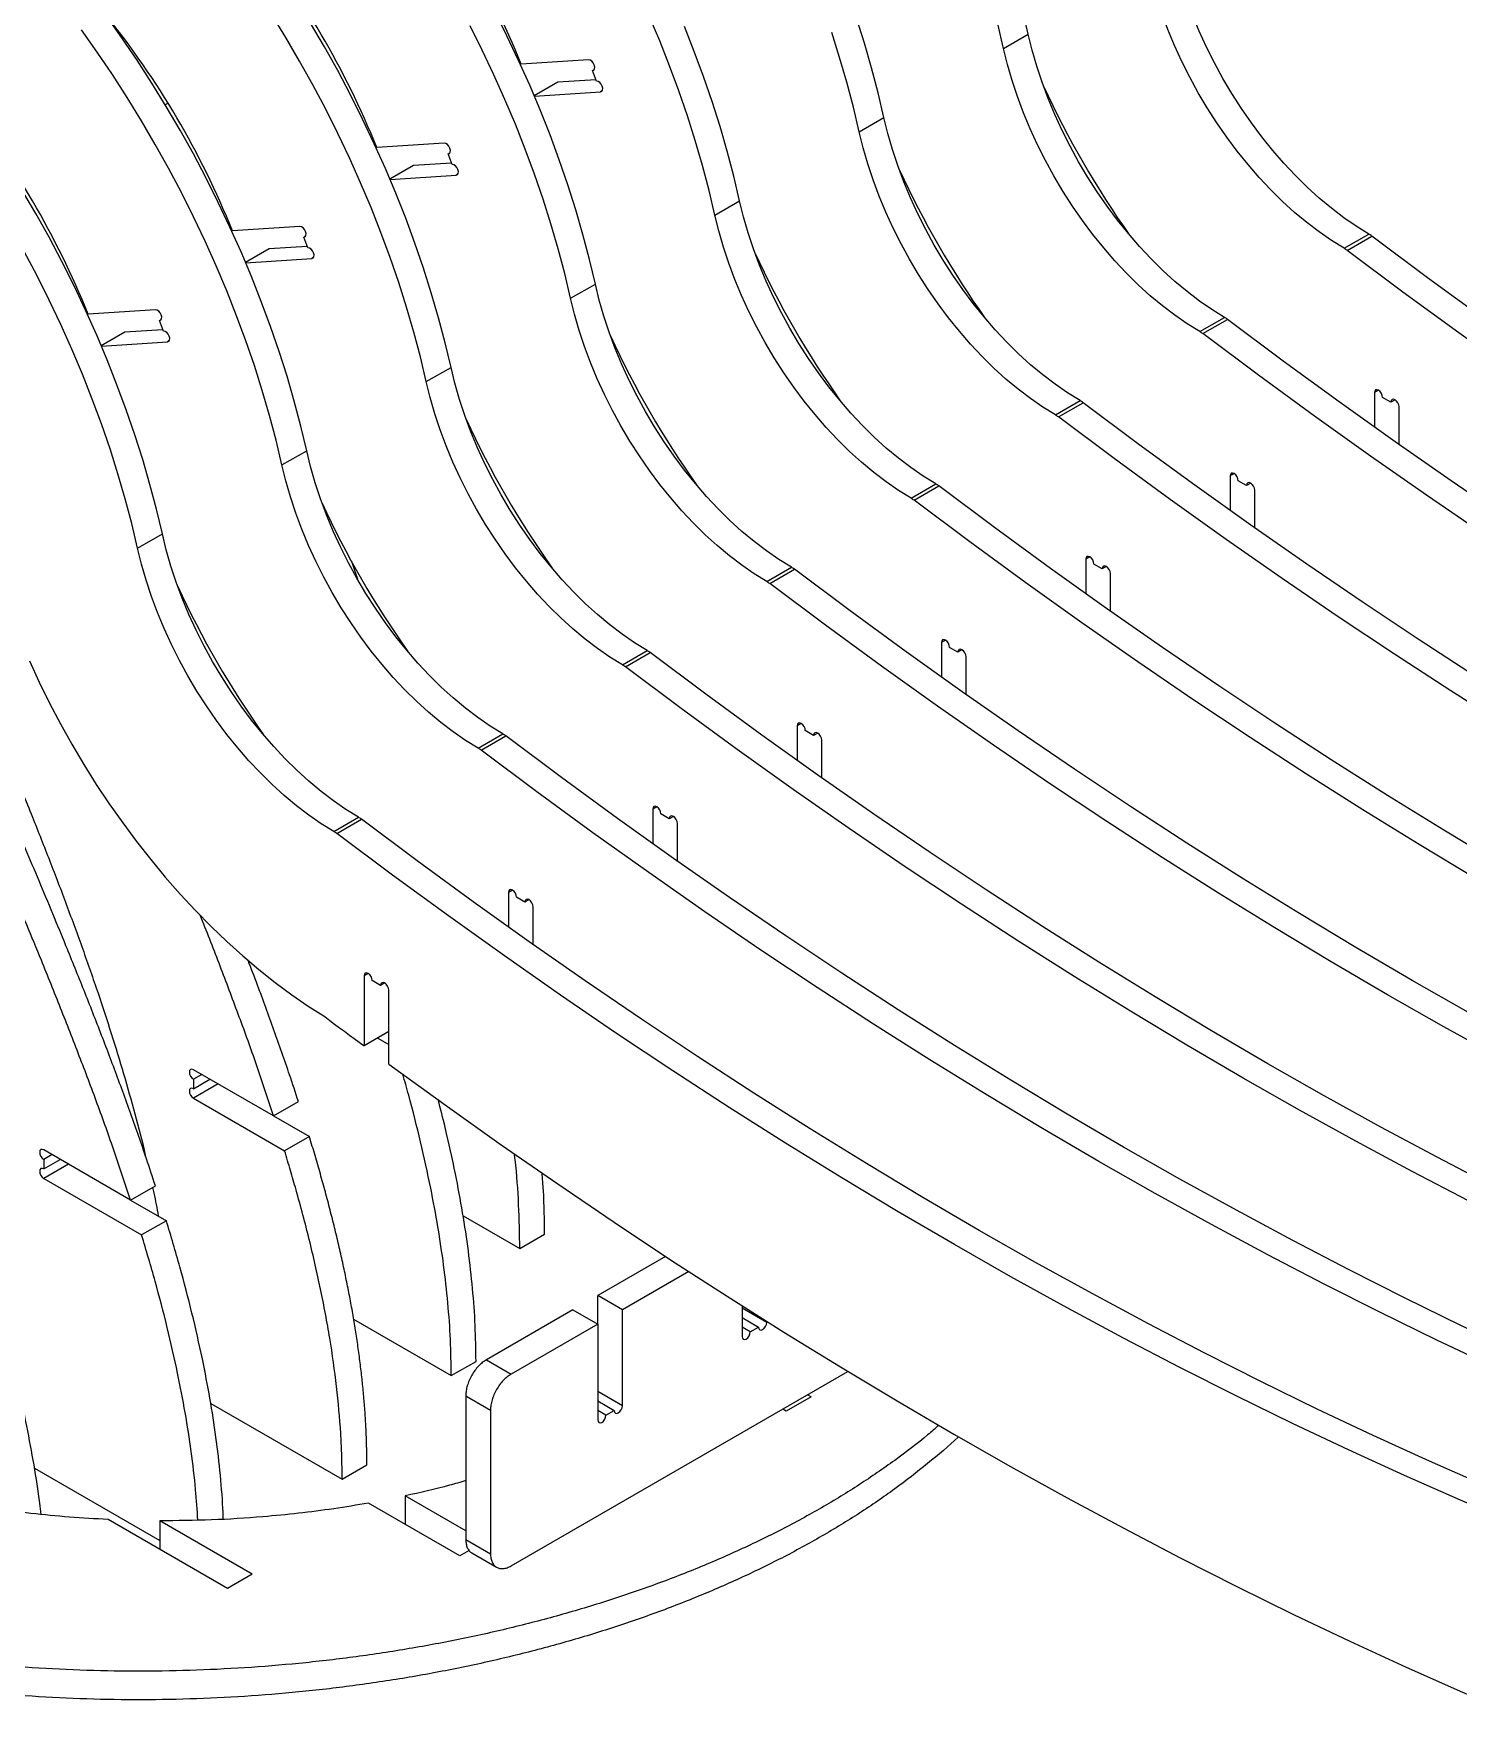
# Model space of a CAD drawing. Header units: millimetres. Extents: x -1732 to 6309, y -3588 to 3891.
# Drawn here: x 5001 to 5489, y -192 to 385 of the extents above; entities that cross this region are included whole.
import ezdxf

# ---------------------------------------------------------------- set-up
doc = ezdxf.new("R2010")
doc.units = ezdxf.units.MM

msp = doc.modelspace()

# ---------------------------------------------------------------- linework, layer by layer
at = {"color": 7, "linetype": 'Continuous', "lineweight": 15}
for p, q in [((5333.24, 379.84), (5341.73, 384.74)), ((5190.92, 375.89), (5167.79, 374.4)), ((5192.29, 372.24), (5192.84, 372.56)), ((5193.67, 368.6), (5192.29, 372.24)), ((5172.27, 363.66), (5180.4, 368.36)), ((5172.34, 363.49), (5195.04, 364.95)), ((5180.4, 368.36), (5193.44, 369.2)), ((5046.69, 361.08), (5045.71, 360.51)), ((5283.75, 351.27), (5292.23, 356.17)), ((5141.42, 347.32), (5118.29, 345.83)), ((5130.9, 339.78), (5143.95, 340.62)), ((5142.8, 343.67), (5143.35, 343.99)), ((5144.17, 340.02), (5142.8, 343.67)), ((5122.77, 335.09), (5130.9, 339.78)), ((5122.84, 334.91), (5145.55, 336.37)), ((5234.25, 322.7), (5242.73, 327.59)), ((5091.93, 318.74), (5068.8, 317.25)), ((5081.4, 311.21), (5094.45, 312.05)), ((5093.3, 315.1), (5093.85, 315.41)), ((5094.67, 311.45), (5093.3, 315.1)), ((5450, 311.27), (5458.49, 316.17)), ((5451.03, 310.58), (5459.51, 315.48)), ((5073.27, 306.51), (5081.4, 311.21)), ((5073.35, 306.34), (5096.05, 307.8)), ((5184.75, 294.12), (5193.24, 299.02)), ((5042.43, 290.17), (5019.3, 288.68)), ((5031.9, 282.63), (5044.95, 283.47)), ((5043.8, 286.52), (5044.35, 286.84)), ((5045.18, 282.87), (5043.8, 286.52)), ((5400.5, 282.69), (5408.99, 287.59)), ((5401.53, 282.01), (5410.01, 286.91)), ((5023.77, 277.94), (5031.9, 282.63)), ((5023.85, 277.76), (5046.55, 279.23)), ((5135.25, 265.55), (5143.74, 270.45)), ((5460.4, 261.77), (5460.4, 249.94)), ((5466.06, 258.5), (5463.23, 260.13)), ((5351.01, 254.12), (5359.49, 259.02)), ((5352.03, 253.43), (5360.52, 258.33)), ((5467.48, 259.32), (5466.06, 258.5)), ((5468.89, 243.93), (5468.89, 256.87)), ((5085.76, 236.97), (5094.24, 241.87)), ((5410.91, 233.19), (5410.91, 221.37)), ((5416.56, 229.93), (5413.74, 231.56)), ((5301.51, 225.55), (5309.99, 230.44)), ((5302.53, 224.86), (5311.02, 229.76)), ((5417.98, 230.74), (5416.56, 229.93)), ((5419.39, 215.35), (5419.39, 228.29)), ((5036.26, 208.4), (5044.74, 213.3)), ((5361.41, 204.62), (5361.41, 192.79)), ((5367.07, 201.35), (5364.24, 202.98)), ((5368.48, 202.17), (5367.07, 201.35)), ((5252.01, 196.97), (5260.5, 201.87)), ((5253.04, 196.28), (5261.52, 201.18)), ((5369.89, 186.78), (5369.89, 199.72)), ((5202.51, 168.4), (5211, 173.3)), ((5311.91, 176.04), (5311.91, 164.22)), ((5317.57, 172.78), (5314.74, 174.41)), ((5318.98, 173.59), (5317.57, 172.78)), ((5203.54, 167.71), (5212.02, 172.61)), ((5320.4, 158.2), (5320.4, 171.14)), ((5153.02, 139.82), (5161.5, 144.72)), ((5262.41, 147.47), (5262.41, 135.64)), ((5268.07, 144.2), (5265.24, 145.84)), ((5269.49, 145.02), (5268.07, 144.2)), ((5154.04, 139.14), (5162.53, 144.03)), ((5270.9, 129.63), (5270.9, 142.57)), ((5103.52, 111.25), (5112, 116.15)), ((5104.54, 110.56), (5113.03, 115.46)), ((5212.92, 118.89), (5212.92, 107.07)), ((5218.57, 115.63), (5215.75, 117.26)), ((5219.99, 116.44), (5218.57, 115.63)), ((5221.4, 101.06), (5221.4, 114)), ((5163.42, 90.32), (5163.42, 78.49)), ((5169.08, 87.05), (5166.25, 88.69)), ((5170.49, 87.87), (5169.08, 87.05)), ((5171.9, 72.48), (5171.9, 85.42)), ((5113.92, 61.75), (5113.92, 37.71)), ((5119.58, 58.48), (5116.75, 60.11)), ((5120.99, 59.3), (5119.58, 58.48)), ((5122.41, 31.45), (5122.41, 56.85)), ((5122.41, 42.61), (5113.92, 37.71)), ((5118.63, 40.42), (5122.41, 38.24)), ((5082.91, 13.69), (5055.42, 29.56)), ((5058.25, 27.93), (5055.42, 26.29)), ((5055.42, 26.29), (5055.42, 23.03)), ((5055.42, 23.03), (5061.08, 26.29)), ((5063.9, 24.66), (5055.42, 19.76)), ((5063.84, 24.7), (5063.9, 24.66)), ((5055.42, 19.76), (5086.68, 1.72)), ((5082.91, 13.69), (5091.39, 18.59)), ((5082.91, 13.69), (5095.16, 6.62)), ((5095.16, 6.62), (5086.68, 1.72)), ((5033.87, -15.15), (5004.09, 2.04)), ((5006.92, 0.41), (5004.09, -1.22)), ((5004.09, -1.22), (5004.09, -4.49)), ((5004.09, -4.49), (5009.75, -1.22)), ((5012.58, -2.86), (5004.09, -7.76)), ((5012.51, -2.82), (5012.58, -2.86)), ((5004.09, -7.76), (5037.64, -27.12)), ((5033.87, -15.15), (5042.35, -10.25)), ((5033.87, -15.15), (5046.13, -22.23)), ((5046.13, -22.23), (5037.64, -27.12)), ((5147.89, -20.57), (5167.36, -31.81)), ((5167.36, -31.81), (5175.84, -26.91)), ((5217.31, -34.48), (5194.05, -47.9)), ((5225.27, -39.68), (5202.54, -52.8)), ((5202.54, -52.8), (5194.05, -47.9)), ((5194.05, -57.7), (5194.05, -47.9)), ((5243.55, -51.43), (5243.55, -62.02)), ((5110.35, -56.05), (5143.83, -75.38)), ((5185.57, -52.8), (5155.87, -69.94)), ((5194.05, -57.7), (5164.35, -74.84)), ((5185.57, -52.8), (5194.05, -57.7)), ((5194.05, -57.7), (5194.05, -90.59)), ((5202.54, -85.69), (5202.54, -52.8)), ((5252.04, -57.12), (5243.55, -52.22)), ((5243.55, -55.48), (5249.21, -58.75)), ((5252.04, -57.12), (5252.04, -56.79)), ((5246.38, -60.38), (5243.55, -58.75)), ((5246.38, -60.38), (5249.21, -58.75)), ((5143.83, -75.38), (5152.32, -70.48)), ((5155.87, -69.94), (5164.35, -74.84)), ((5164.35, -140.62), (5279.84, -73.95)), ((5202.54, -85.69), (5194.05, -80.79)), ((5061.33, -84.9), (5106.41, -110.92)), ((5148.8, -82.27), (5157.28, -87.17)), ((5148.8, -82.27), (5148.8, -131.56)), ((5194.05, -84.06), (5199.71, -87.32)), ((5267.2, -82.65), (5258.72, -87.55)), ((5267.2, -82.65), (5265.99, -81.95)), ((5157.28, -87.17), (5157.28, -136.46)), ((5196.88, -88.96), (5194.05, -87.32)), ((5196.88, -88.96), (5199.71, -87.32)), ((5258.72, -87.55), (5257.51, -86.85)), ((5000.9, -107.17), (5043.88, -131.98)), ((5106.41, -110.92), (5114.89, -106.02)), ((5146.79, -137.23), (5115.4, -119.11)), ((5148.8, -128.59), (5128.06, -116.62)), ((5128.06, -116.62), (5128.06, -126.42)), ((5067.06, -148.35), (5026.14, -124.73)), ((5075.55, -143.45), (5043.88, -125.17)), ((5043.88, -125.17), (5043.88, -134.97)), ((5148.8, -131.56), (5157.28, -136.46)), ((5149.95, -135.4), (5146.79, -137.23)), ((5150.89, -136.21), (5159.38, -141.11)), ((5075.55, -143.45), (5067.06, -148.35))]:
    msp.add_line(p, q, dxfattribs=at)
at = {"color": 8, "linetype": 'Continuous', "lineweight": 15}
for p, q in [((5195.59, 365.27), (5195.04, 364.95)), ((5146.09, 336.69), (5145.55, 336.37)), ((5096.6, 308.12), (5096.05, 307.8)), ((5047.1, 279.54), (5046.55, 279.23)), ((5461.82, 262.58), (5460.4, 261.77)), ((5412.32, 234.01), (5410.91, 233.19)), ((5362.82, 205.43), (5361.41, 204.62)), ((5313.33, 176.86), (5311.91, 176.04)), ((5263.83, 148.28), (5262.41, 147.47)), ((5214.33, 119.71), (5212.92, 118.89)), ((5164.83, 91.14), (5163.42, 90.32)), ((5115.34, 62.56), (5113.92, 61.75))]:
    msp.add_line(p, q, dxfattribs=at)
at = {"color": 7, "linetype": 'Continuous', "lineweight": 15, "flags": 128}
for points in [[(5458.49, 316.17), (5454.2, 318.83), (5449.93, 321.78), (5445.7, 325), (5441.51, 328.5), (5437.39, 332.25), (5433.35, 336.24), (5429.4, 340.45), (5425.56, 344.87), (5421.84, 349.49), (5418.26, 354.29), (5414.84, 359.24), (5411.57, 364.34), (5408.48, 369.55), (5405.57, 374.87), (5402.86, 380.27), (5400.35, 385.74), (5398.07, 391.25), (5396, 396.78), (5394.17, 402.32), (5392.58, 407.84), (5391.23, 413.32)], [(5450, 311.27), (5445.71, 313.93), (5441.45, 316.88), (5437.21, 320.11), (5433.03, 323.6), (5428.9, 327.35), (5424.86, 331.34), (5420.91, 335.55), (5417.07, 339.98), (5413.36, 344.59), (5409.78, 349.39), (5406.35, 354.34), (5403.08, 359.44), (5399.99, 364.65), (5397.08, 369.97), (5394.37, 375.38), (5391.87, 380.84), (5389.58, 386.35), (5387.52, 391.89), (5385.69, 397.42), (5384.09, 402.94), (5382.74, 408.42)], [(5193.24, 299.02), (5191.22, 307.48), (5188.97, 315.98), (5186.49, 324.52), (5183.78, 333.08), (5180.84, 341.64), (5177.69, 350.2), (5174.31, 358.74), (5170.73, 367.25), (5166.93, 375.73), (5162.94, 384.15), (5158.75, 392.51)], [(5341.73, 384.74), (5339.72, 393.2)], [(5044.74, 213.3), (5042.73, 221.76), (5040.48, 230.26), (5038, 238.8), (5035.29, 247.35), (5032.35, 255.92), (5029.19, 264.48), (5025.82, 273.02), (5022.23, 281.53), (5018.44, 290.01), (5014.45, 298.43), (5010.26, 306.78), (5005.88, 315.06), (5001.31, 323.26), (4996.57, 331.35), (4991.66, 339.33), (4986.58, 347.19), (4981.35, 354.92), (4975.97, 362.51), (4970.45, 369.94), (4964.79, 377.2), (4959.01, 384.29), (4953.1, 391.2)], [(5094.24, 241.87), (5092.23, 250.33), (5089.98, 258.84), (5087.5, 267.37), (5084.78, 275.93), (5081.85, 284.49), (5078.69, 293.05), (5075.32, 301.59), (5071.73, 310.11), (5067.94, 318.58), (5063.94, 327), (5059.75, 335.36), (5055.37, 343.64), (5050.81, 351.83), (5046.07, 359.92), (5041.16, 367.91), (5036.08, 375.77), (5030.85, 383.5), (5025.47, 391.08)], [(5135.25, 265.55), (5133.24, 274.01), (5130.99, 282.51), (5128.51, 291.05), (5125.8, 299.6), (5122.86, 308.17), (5119.7, 316.73), (5116.33, 325.27), (5112.74, 333.78), (5108.95, 342.26), (5104.96, 350.68), (5100.77, 359.03), (5096.39, 367.31), (5091.82, 375.51), (5087.08, 383.6), (5082.17, 391.58)], [(5143.74, 270.45), (5141.73, 278.91), (5139.48, 287.41), (5136.99, 295.95), (5134.28, 304.5), (5131.35, 313.07), (5128.19, 321.62), (5124.81, 330.17), (5121.23, 338.68), (5117.44, 347.15), (5113.44, 355.57), (5109.25, 363.93), (5104.87, 372.21), (5100.31, 380.41), (5095.57, 388.5)], [(5184.75, 294.12), (5182.74, 302.58), (5180.49, 311.09), (5178.01, 319.62), (5175.29, 328.18), (5172.36, 336.74), (5169.2, 345.3), (5165.83, 353.84), (5162.24, 362.36), (5158.45, 370.83), (5154.45, 379.25), (5150.26, 387.61)], [(5234.25, 322.7), (5232.24, 331.16), (5229.99, 339.66), (5227.5, 348.2), (5224.79, 356.75), (5221.86, 365.32), (5218.7, 373.87), (5215.32, 382.42), (5211.74, 390.93)], [(5242.73, 327.59), (5240.72, 336.05), (5238.47, 344.56), (5235.99, 353.1), (5233.28, 361.65), (5230.34, 370.21), (5227.18, 378.77), (5223.81, 387.32)], [(5292.23, 356.17), (5290.22, 364.63), (5287.97, 373.13), (5285.49, 381.67), (5282.77, 390.23)], [(5333.24, 379.84), (5331.23, 388.31)], [(5036.26, 208.4), (5034.25, 216.86), (5032, 225.36), (5029.51, 233.9), (5026.8, 242.46), (5023.87, 251.02), (5020.71, 259.58), (5017.33, 268.12), (5013.75, 276.63), (5009.96, 285.11), (5005.96, 293.53), (5001.77, 301.88), (4997.39, 310.17), (4992.83, 318.36), (4988.09, 326.45), (4983.17, 334.43), (4978.1, 342.3), (4972.87, 350.02), (4967.48, 357.61), (4961.96, 365.04), (4956.3, 372.3), (4950.52, 379.39), (4944.62, 386.3)], [(5085.76, 236.97), (5083.74, 245.43), (5081.49, 253.94), (5079.01, 262.47), (5076.3, 271.03), (5073.36, 279.59), (5070.21, 288.15), (5066.83, 296.69), (5063.25, 305.21), (5059.45, 313.68), (5055.46, 322.1), (5051.27, 330.46), (5046.89, 338.74), (5042.32, 346.93), (5037.58, 355.03), (5032.67, 363.01), (5027.6, 370.87), (5022.36, 378.6), (5016.98, 386.18)], [(5283.75, 351.27), (5281.73, 359.73), (5279.48, 368.24), (5277, 376.77), (5274.29, 385.33)], [(5408.99, 287.59), (5404.7, 290.25), (5400.43, 293.2), (5396.2, 296.43), (5392.01, 299.92), (5387.89, 303.67), (5383.85, 307.66), (5379.9, 311.88), (5376.06, 316.3), (5372.35, 320.92), (5368.77, 325.71), (5365.34, 330.67), (5362.07, 335.76), (5358.98, 340.98), (5356.07, 346.3), (5353.36, 351.7), (5350.86, 357.17), (5348.57, 362.68), (5346.51, 368.21), (5344.67, 373.74), (5343.08, 379.26), (5341.73, 384.74)], [(5192.29, 372.24), (5192.72, 372.41), (5192.97, 372.84), (5193.01, 373.44), (5192.84, 374.15), (5192.49, 374.84), (5192, 375.41), (5191.45, 375.78), (5190.92, 375.89)], [(5400.5, 282.69), (5396.22, 285.35), (5391.95, 288.3), (5387.71, 291.53), (5383.53, 295.03), (5379.41, 298.77), (5375.36, 302.76), (5371.42, 306.98), (5367.58, 311.4), (5363.86, 316.02), (5360.28, 320.81), (5356.85, 325.77), (5353.59, 330.86), (5350.49, 336.08), (5347.59, 341.4), (5344.88, 346.8), (5342.37, 352.27), (5340.08, 357.78), (5338.02, 363.31), (5336.19, 368.85), (5334.59, 374.36), (5333.24, 379.84)], [(5195.04, 364.95), (5195.46, 365.12), (5195.72, 365.54), (5195.76, 366.15), (5195.59, 366.85), (5195.23, 367.54), (5194.74, 368.12), (5194.19, 368.49), (5193.67, 368.6)], [(5359.49, 259.02), (5355.2, 261.68), (5350.94, 264.63), (5346.7, 267.86), (5342.52, 271.35), (5338.39, 275.1), (5334.35, 279.09), (5330.4, 283.3), (5326.57, 287.73), (5322.85, 292.34), (5319.27, 297.14), (5315.84, 302.09), (5312.57, 307.19), (5309.48, 312.4), (5306.57, 317.72), (5303.86, 323.13), (5301.36, 328.59), (5299.07, 334.1), (5297.01, 339.64), (5295.18, 345.17), (5293.58, 350.69), (5292.23, 356.17)], [(5142.8, 343.67), (5143.22, 343.84), (5143.47, 344.26), (5143.52, 344.87), (5143.35, 345.57), (5142.99, 346.27), (5142.5, 346.84), (5141.95, 347.21), (5141.42, 347.32)], [(5351.01, 254.12), (5346.72, 256.78), (5342.45, 259.73), (5338.22, 262.96), (5334.03, 266.45), (5329.91, 270.2), (5325.87, 274.19), (5321.92, 278.4), (5318.08, 282.83), (5314.36, 287.45), (5310.78, 292.24), (5307.36, 297.19), (5304.09, 302.29), (5301, 307.51), (5298.09, 312.82), (5295.38, 318.23), (5292.87, 323.69), (5290.59, 329.2), (5288.52, 334.74), (5286.69, 340.27), (5285.1, 345.79), (5283.75, 351.27)], [(5145.55, 336.37), (5145.97, 336.54), (5146.22, 336.96), (5146.26, 337.57), (5146.09, 338.28), (5145.74, 338.97), (5145.25, 339.54), (5144.7, 339.91), (5144.17, 340.02)], [(5309.99, 230.44), (5305.71, 233.1), (5301.44, 236.05), (5297.2, 239.28), (5293.02, 242.78), (5288.9, 246.52), (5284.85, 250.51), (5280.91, 254.73), (5277.07, 259.15), (5273.35, 263.77), (5269.77, 268.56), (5266.34, 273.52), (5263.08, 278.61), (5259.98, 283.83), (5257.08, 289.15), (5254.37, 294.55), (5251.86, 300.02), (5249.57, 305.53), (5247.51, 311.06), (5245.68, 316.6), (5244.08, 322.11), (5242.73, 327.59)], [(5093.3, 315.1), (5093.72, 315.27), (5093.97, 315.69), (5094.02, 316.3), (5093.85, 317), (5093.49, 317.69), (5093, 318.27), (5092.45, 318.64), (5091.93, 318.74)], [(5301.51, 225.55), (5297.22, 228.21), (5292.95, 231.15), (5288.72, 234.38), (5284.53, 237.88), (5280.41, 241.63), (5276.37, 245.61), (5272.42, 249.83), (5268.58, 254.25), (5264.87, 258.87), (5261.29, 263.67), (5257.86, 268.62), (5254.59, 273.71), (5251.5, 278.93), (5248.59, 284.25), (5245.88, 289.65), (5243.38, 295.12), (5241.09, 300.63), (5239.02, 306.16), (5237.19, 311.7), (5235.6, 317.22), (5234.25, 322.7)], [(5871.22, 75.82), (5864.12, 78.74), (5844.96, 86.86), (5825.76, 95.3), (5806.53, 104.08), (5787.27, 113.17), (5767.99, 122.59), (5748.69, 132.33), (5729.38, 142.39), (5710.05, 152.76), (5690.72, 163.45), (5671.39, 174.46), (5652.05, 185.77), (5632.72, 197.39), (5613.39, 209.32), (5594.08, 221.55), (5574.78, 234.09), (5555.5, 246.92), (5536.24, 260.05), (5517.01, 273.47), (5497.81, 287.19), (5478.64, 301.19), (5459.51, 315.48)], [(5096.05, 307.8), (5096.47, 307.97), (5096.72, 308.39), (5096.77, 309), (5096.6, 309.7), (5096.24, 310.4), (5095.75, 310.97), (5095.2, 311.34), (5094.67, 311.45)], [(5861.44, 71.45), (5855.64, 73.84), (5836.47, 81.96), (5817.27, 90.41), (5798.04, 99.18), (5778.78, 108.27), (5759.5, 117.69), (5740.21, 127.43), (5720.89, 137.49), (5701.57, 147.87), (5682.24, 158.56), (5662.9, 169.56), (5643.57, 180.87), (5624.23, 192.49), (5604.91, 204.42), (5585.59, 216.65), (5566.3, 229.19), (5547.02, 242.02), (5527.76, 255.15), (5508.53, 268.57), (5489.33, 282.29), (5470.16, 296.29), (5451.03, 310.58)], [(5260.5, 201.87), (5256.21, 204.53), (5251.94, 207.48), (5247.71, 210.71), (5243.52, 214.2), (5239.4, 217.95), (5235.36, 221.94), (5231.41, 226.15), (5227.57, 230.58), (5223.85, 235.2), (5220.27, 239.99), (5216.85, 244.94), (5213.58, 250.04), (5210.49, 255.25), (5207.58, 260.57), (5204.87, 265.98), (5202.36, 271.44), (5200.08, 276.95), (5198.01, 282.49), (5196.18, 288.02), (5194.59, 293.54), (5193.24, 299.02)], [(5043.8, 286.52), (5044.22, 286.69), (5044.48, 287.11), (5044.52, 287.72), (5044.35, 288.43), (5043.99, 289.12), (5043.5, 289.69), (5042.95, 290.06), (5042.43, 290.17)], [(5252.01, 196.97), (5247.72, 199.63), (5243.46, 202.58), (5239.22, 205.81), (5235.04, 209.3), (5230.91, 213.05), (5226.87, 217.04), (5222.92, 221.25), (5219.08, 225.68), (5215.37, 230.3), (5211.79, 235.09), (5208.36, 240.05), (5205.09, 245.14), (5202, 250.36), (5199.09, 255.68), (5196.38, 261.08), (5193.88, 266.55), (5191.59, 272.06), (5189.53, 277.59), (5187.7, 283.12), (5186.1, 288.64), (5184.75, 294.12)], [(5046.55, 279.23), (5046.97, 279.39), (5047.22, 279.82), (5047.27, 280.43), (5047.1, 281.13), (5046.74, 281.82), (5046.25, 282.4), (5045.7, 282.77), (5045.18, 282.87)], [(5821.72, 47.24), (5814.63, 50.17), (5795.46, 58.28), (5776.26, 66.73), (5757.03, 75.5), (5737.77, 84.6), (5718.49, 94.02), (5699.19, 103.76), (5679.88, 113.81), (5660.56, 124.19), (5641.22, 134.88), (5621.89, 145.88), (5602.55, 157.2), (5583.22, 168.82), (5563.9, 180.75), (5544.58, 192.98), (5525.28, 205.51), (5506, 218.34), (5486.75, 231.47), (5467.51, 244.9), (5448.31, 258.61), (5429.15, 272.62), (5410.01, 286.91)], [(5811.94, 42.87), (5806.14, 45.27), (5786.97, 53.39), (5767.77, 61.83), (5748.54, 70.6), (5729.29, 79.7), (5710.01, 89.12), (5690.71, 98.86), (5671.4, 108.92), (5652.07, 119.29), (5632.74, 129.98), (5613.4, 140.98), (5594.07, 152.3), (5574.74, 163.92), (5555.41, 175.85), (5536.1, 188.08), (5516.8, 200.61), (5497.52, 213.45), (5478.26, 226.58), (5459.03, 240), (5439.83, 253.71), (5420.66, 267.72), (5401.53, 282.01)], [(5202.51, 168.4), (5198.23, 171.06), (5193.96, 174.01), (5189.72, 177.23), (5185.54, 180.73), (5181.42, 184.48), (5177.37, 188.47), (5173.43, 192.68), (5169.59, 197.1), (5165.87, 201.72), (5162.29, 206.52), (5158.86, 211.47), (5155.6, 216.57), (5152.5, 221.78), (5149.6, 227.1), (5146.89, 232.5), (5144.38, 237.97), (5142.09, 243.48), (5140.03, 249.01), (5138.2, 254.55), (5136.6, 260.07), (5135.25, 265.55)], [(5211, 173.3), (5206.71, 175.96), (5202.44, 178.9), (5198.21, 182.13), (5194.02, 185.63), (5189.9, 189.38), (5185.86, 193.36), (5181.91, 197.58), (5178.07, 202), (5174.36, 206.62), (5170.78, 211.42), (5167.35, 216.37), (5164.08, 221.46), (5160.99, 226.68), (5158.08, 232), (5155.37, 237.4), (5152.87, 242.87), (5150.58, 248.38), (5148.52, 253.91), (5146.68, 259.45), (5145.09, 264.97), (5143.74, 270.45)], [(5463.23, 260.13), (5463.13, 260.82), (5462.82, 261.53), (5462.36, 262.15), (5461.82, 262.58), (5461.28, 262.77), (5460.82, 262.68), (5460.51, 262.33), (5460.4, 261.77)], [(5772.22, 18.67), (5765.13, 21.59), (5745.96, 29.71), (5726.76, 38.16), (5707.53, 46.93), (5688.27, 56.02), (5668.99, 65.44), (5649.7, 75.18), (5630.38, 85.24), (5611.06, 95.62), (5591.73, 106.31), (5572.39, 117.31), (5553.06, 128.62), (5533.72, 140.24), (5514.4, 152.17), (5495.09, 164.4), (5475.79, 176.94), (5456.51, 189.77), (5437.25, 202.9), (5418.02, 216.32), (5398.82, 230.04), (5379.65, 244.04), (5360.52, 258.33)], [(5468.89, 256.87), (5468.78, 257.55), (5468.48, 258.26), (5468.02, 258.88), (5467.48, 259.32), (5466.93, 259.5), (5466.48, 259.42), (5466.17, 259.06), (5466.06, 258.5)], [(5762.45, 14.3), (5756.64, 16.69), (5737.48, 24.81), (5718.28, 33.26), (5699.05, 42.03), (5679.79, 51.13), (5660.51, 60.54), (5641.21, 70.28), (5621.9, 80.34), (5602.57, 90.72), (5583.24, 101.41), (5563.91, 112.41), (5544.57, 123.72), (5525.24, 135.35), (5505.91, 147.27), (5486.6, 159.51), (5467.3, 172.04), (5448.02, 184.87), (5428.76, 198), (5409.53, 211.42), (5390.33, 225.14), (5371.16, 239.14), (5352.03, 253.43)], [(5153.02, 139.82), (5148.73, 142.48), (5144.46, 145.43), (5140.23, 148.66), (5136.04, 152.15), (5131.92, 155.9), (5127.88, 159.89), (5123.93, 164.11), (5120.09, 168.53), (5116.37, 173.15), (5112.79, 177.94), (5109.37, 182.9), (5106.1, 187.99), (5103.01, 193.21), (5100.1, 198.53), (5097.39, 203.93), (5094.88, 209.4), (5092.6, 214.91), (5090.53, 220.44), (5088.7, 225.98), (5087.11, 231.49), (5085.76, 236.97)], [(5161.5, 144.72), (5157.22, 147.38), (5152.95, 150.33), (5148.71, 153.56), (5144.53, 157.05), (5140.4, 160.8), (5136.36, 164.79), (5132.41, 169), (5128.58, 173.43), (5124.86, 178.05), (5121.28, 182.84), (5117.85, 187.8), (5114.58, 192.89), (5111.49, 198.11), (5108.58, 203.43), (5105.87, 208.83), (5103.37, 214.3), (5101.08, 219.81), (5099.02, 225.34), (5097.19, 230.87), (5095.59, 236.39), (5094.24, 241.87)], [(5413.74, 231.56), (5413.63, 232.25), (5413.32, 232.95), (5412.86, 233.57), (5412.32, 234.01), (5411.78, 234.2), (5411.32, 234.11), (5411.01, 233.75), (5410.91, 233.19)], [(5419.39, 228.29), (5419.28, 228.98), (5418.98, 229.69), (5418.52, 230.31), (5417.98, 230.74), (5417.44, 230.93), (5416.98, 230.84), (5416.67, 230.49), (5416.56, 229.93)], [(5722.73, -9.91), (5715.63, -6.98), (5696.46, 1.14), (5677.26, 9.58), (5658.03, 18.35), (5638.78, 27.45), (5619.5, 36.87), (5600.2, 46.61), (5580.89, 56.67), (5561.56, 67.04), (5542.23, 77.73), (5522.89, 88.73), (5503.56, 100.05), (5484.23, 111.67), (5464.9, 123.6), (5445.59, 135.83), (5426.29, 148.36), (5407.01, 161.2), (5387.75, 174.33), (5368.52, 187.75), (5349.32, 201.46), (5330.15, 215.47), (5311.02, 229.76)], [(5712.95, -14.28), (5707.15, -11.88), (5687.98, -3.76), (5668.78, 4.68), (5649.55, 13.46), (5630.29, 22.55), (5611.01, 31.97), (5591.71, 41.71), (5572.4, 51.77), (5553.08, 62.14), (5533.74, 72.83), (5514.41, 83.84), (5495.07, 95.15), (5475.74, 106.77), (5456.42, 118.7), (5437.1, 130.93), (5417.8, 143.46), (5398.52, 156.3), (5379.27, 169.43), (5360.03, 182.85), (5340.83, 196.57), (5321.66, 210.57), (5302.53, 224.86)], [(5103.52, 111.25), (5099.23, 113.91), (5094.96, 116.86), (5090.73, 120.09), (5086.54, 123.58), (5082.42, 127.33), (5078.38, 131.32), (5074.43, 135.53), (5070.59, 139.96), (5066.88, 144.57), (5063.3, 149.37), (5059.87, 154.32), (5056.6, 159.42), (5053.51, 164.63), (5050.6, 169.95), (5047.89, 175.36), (5045.39, 180.82), (5043.1, 186.33), (5041.03, 191.87), (5039.2, 197.4), (5037.61, 202.92), (5036.26, 208.4)], [(5112, 116.15), (5107.72, 118.81), (5103.45, 121.76), (5099.21, 124.98), (5095.03, 128.48), (5090.91, 132.23), (5086.86, 136.22), (5082.92, 140.43), (5079.08, 144.85), (5075.36, 149.47), (5071.78, 154.27), (5068.35, 159.22), (5065.09, 164.32), (5061.99, 169.53), (5059.09, 174.85), (5056.38, 180.25), (5053.87, 185.72), (5051.58, 191.23), (5049.52, 196.76), (5047.69, 202.3), (5046.09, 207.82), (5044.74, 213.3)], [(5111.77, 197.8), (5110.97, 200.13), (5109.68, 203.84)], [(5364.24, 202.98), (5364.13, 203.67), (5363.82, 204.38), (5363.36, 205), (5362.82, 205.43), (5362.28, 205.62), (5361.82, 205.53), (5361.52, 205.18), (5361.41, 204.62)], [(5369.89, 199.72), (5369.79, 200.41), (5369.48, 201.11), (5369.02, 201.73), (5368.48, 202.17), (5367.94, 202.36), (5367.48, 202.27), (5367.17, 201.91), (5367.07, 201.35)], [(5663.45, -42.85), (5657.65, -40.45), (5638.48, -32.34), (5619.28, -23.89), (5600.05, -15.12), (5580.79, -6.02), (5561.51, 3.4), (5542.22, 13.14), (5522.9, 23.19), (5503.58, 33.57), (5484.25, 44.26), (5464.91, 55.26), (5445.58, 66.57), (5426.24, 78.2), (5406.92, 90.12), (5387.6, 102.36), (5368.31, 114.89), (5349.03, 127.72), (5329.77, 140.85), (5310.54, 154.28), (5291.34, 167.99), (5272.17, 181.99), (5253.04, 196.28)], [(5673.23, -38.48), (5666.13, -35.56), (5646.97, -27.44), (5627.77, -18.99), (5608.54, -10.22), (5589.28, -1.12), (5570, 8.29), (5550.7, 18.03), (5531.39, 28.09), (5512.06, 38.47), (5492.73, 49.16), (5473.4, 60.16), (5454.06, 71.47), (5434.73, 83.1), (5415.4, 95.02), (5396.09, 107.26), (5376.79, 119.79), (5357.51, 132.62), (5338.25, 145.75), (5319.02, 159.17), (5299.82, 172.89), (5280.65, 186.89), (5261.52, 201.18)], [(5314.74, 174.41), (5314.63, 175.1), (5314.33, 175.8), (5313.87, 176.42), (5313.33, 176.86), (5312.78, 177.05), (5312.33, 176.96), (5312.02, 176.61), (5311.91, 176.04)], [(5320.4, 171.14), (5320.29, 171.83), (5319.98, 172.54), (5319.52, 173.16), (5318.98, 173.59), (5318.44, 173.78), (5317.98, 173.69), (5317.68, 173.34), (5317.57, 172.78)], [(4999.19, 169.77), (5002.53, 162.51), (5006.07, 155.31), (5009.8, 148.19), (5013.72, 141.16), (5017.83, 134.23), (5022.1, 127.42), (5026.54, 120.73), (5031.14, 114.19), (5035.88, 107.81), (5040.76, 101.6), (5045.76, 95.57), (5050.88, 89.73), (5056.11, 84.1), (5061.43, 78.69), (5066.84, 73.51), (5072.32, 68.56), (5077.87, 63.87), (5083.47, 59.43), (5089.11, 55.25), (5094.78, 51.36), (5100.47, 47.74)], [(5618.06, -73.1), (5608.15, -69.03), (5588.98, -60.91), (5569.78, -52.46), (5550.55, -43.69), (5531.3, -34.6), (5512.02, -25.18), (5492.72, -15.44), (5473.41, -5.38), (5454.08, 4.99), (5434.75, 15.68), (5415.41, 26.69), (5396.08, 38), (5376.75, 49.62), (5357.42, 61.55), (5338.11, 73.78), (5318.81, 86.32), (5299.53, 99.15), (5280.27, 112.28), (5261.04, 125.7), (5241.84, 139.42), (5222.67, 153.42), (5203.54, 167.71)], [(5623.73, -67.06), (5616.64, -64.13), (5597.47, -56.01), (5578.27, -47.57), (5559.04, -38.79), (5539.78, -29.7), (5520.5, -20.28), (5501.2, -10.54), (5481.89, -0.48), (5462.57, 9.89), (5443.23, 20.58), (5423.9, 31.59), (5404.56, 42.9), (5385.23, 54.52), (5365.91, 66.45), (5346.59, 78.68), (5327.29, 91.21), (5308.01, 104.05), (5288.76, 117.18), (5269.53, 130.6), (5250.32, 144.31), (5231.16, 158.32), (5212.02, 172.61)], [(5265.24, 145.84), (5265.14, 146.52), (5264.83, 147.23), (5264.37, 147.85), (5263.83, 148.28), (5263.29, 148.47), (5262.83, 148.38), (5262.52, 148.03), (5262.41, 147.47)], [(5270.9, 142.57), (5270.79, 143.26), (5270.49, 143.96), (5270.03, 144.58), (5269.49, 145.02), (5268.94, 145.21), (5268.49, 145.12), (5268.18, 144.77), (5268.07, 144.2)], [(5577.78, -105.39), (5558.65, -97.6), (5539.49, -89.49), (5520.29, -81.04), (5501.06, -72.27), (5481.8, -63.17), (5462.52, -53.75), (5443.22, -44.01), (5423.91, -33.95), (5404.58, -23.58), (5385.25, -12.89), (5365.92, -1.89), (5346.58, 9.43), (5327.25, 21.05), (5307.92, 32.98), (5288.61, 45.21), (5269.31, 57.74), (5250.03, 70.57), (5230.77, 83.7), (5211.54, 97.13), (5192.34, 110.84), (5173.17, 124.85), (5154.04, 139.14)], [(5586.27, -100.49), (5567.14, -92.7), (5547.97, -84.59), (5528.77, -76.14), (5509.54, -67.37), (5490.28, -58.27), (5471, -48.85), (5451.71, -39.11), (5432.39, -29.06), (5413.07, -18.68), (5393.74, -7.99), (5374.4, 3.01), (5355.07, 14.32), (5335.73, 25.95), (5316.41, 37.87), (5297.1, 50.11), (5277.8, 62.64), (5258.52, 75.47), (5239.26, 88.6), (5220.03, 102.03), (5200.83, 115.74), (5181.66, 129.74), (5162.53, 144.03)], [(5536.77, -129.07), (5517.64, -121.28), (5498.48, -113.16), (5479.27, -104.72), (5460.04, -95.94), (5440.79, -86.85), (5421.51, -77.43), (5402.21, -67.69), (5382.9, -57.63), (5363.57, -47.26), (5344.24, -36.57), (5324.9, -25.56), (5305.57, -14.25), (5286.24, -2.63), (5266.91, 9.3), (5247.6, 21.53), (5228.3, 34.07), (5209.02, 46.9), (5189.76, 60.03), (5170.53, 73.45), (5151.33, 87.17), (5132.16, 101.17), (5113.03, 115.46)], [(5215.75, 117.26), (5215.64, 117.95), (5215.33, 118.65), (5214.87, 119.27), (5214.33, 119.71), (5213.79, 119.9), (5213.33, 119.81), (5213.02, 119.46), (5212.92, 118.89)], [(5221.4, 114), (5221.29, 114.68), (5220.99, 115.39), (5220.53, 116.01), (5219.99, 116.44), (5219.45, 116.63), (5218.99, 116.54), (5218.68, 116.19), (5218.57, 115.63)], [(5528.29, -133.97), (5509.16, -126.18), (5489.99, -118.06), (5470.79, -109.61), (5451.56, -100.84), (5432.3, -91.75), (5413.02, -82.33), (5393.72, -72.59), (5374.41, -62.53), (5355.09, -52.15), (5335.75, -41.46), (5316.42, -30.46), (5297.08, -19.15), (5277.75, -7.53), (5258.43, 4.4), (5239.11, 16.63), (5219.81, 29.17), (5200.53, 42), (5181.28, 55.13), (5162.04, 68.55), (5142.84, 82.27), (5123.68, 96.27), (5104.54, 110.56)], [(5166.25, 88.69), (5166.14, 89.37), (5165.83, 90.08), (5165.37, 90.7), (5164.83, 91.14), (5164.29, 91.32), (5163.83, 91.24), (5163.53, 90.88), (5163.42, 90.32)], [(5171.9, 85.42), (5171.8, 86.11), (5171.49, 86.82), (5171.03, 87.43), (5170.49, 87.87), (5169.95, 88.06), (5169.49, 87.97), (5169.18, 87.62), (5169.08, 87.05)], [(5116.75, 60.11), (5116.64, 60.8), (5116.34, 61.51), (5115.88, 62.13), (5115.34, 62.56), (5114.8, 62.75), (5114.34, 62.66), (5114.03, 62.31), (5113.92, 61.75)], [(5122.41, 56.85), (5122.3, 57.53), (5121.99, 58.24), (5121.53, 58.86), (5120.99, 59.3), (5120.45, 59.48), (5119.99, 59.4), (5119.69, 59.04), (5119.58, 58.48)], [(5100.47, 47.74), (5102.15, 46.48), (5103.83, 45.22), (5105.51, 43.96), (5107.19, 42.71), (5108.88, 41.45), (5110.56, 40.2), (5112.24, 38.95), (5113.92, 37.71)], [(5055.42, 29.56), (5054.88, 29.75), (5054.42, 29.66), (5054.11, 29.31), (5054, 28.74), (5054.11, 28.06), (5054.42, 27.35), (5054.88, 26.73), (5055.42, 26.29)], [(5122.41, 31.45), (5141.68, 17.47), (5160.99, 3.77), (5180.32, -9.65), (5199.68, -22.78), (5219.06, -35.63), (5238.46, -48.18), (5257.87, -60.44), (5277.29, -72.41), (5296.72, -84.08), (5316.15, -95.45), (5335.59, -106.51), (5355.02, -117.28), (5374.44, -127.74), (5393.85, -137.89), (5413.25, -147.73), (5432.63, -157.26), (5451.99, -166.48), (5471.32, -175.38), (5490.63, -183.97), (5509.9, -192.24)], [(5055.42, 23.03), (5054.88, 23.22), (5054.42, 23.13), (5054.11, 22.77), (5054, 22.21), (5054.11, 21.52), (5054.42, 20.82), (5054.88, 20.2), (5055.42, 19.76)], [(5004.09, 2.04), (5003.55, 2.23), (5003.09, 2.14), (5002.78, 1.79), (5002.68, 1.23), (5002.78, 0.54), (5003.09, -0.17), (5003.55, -0.79), (5004.09, -1.22)], [(5004.09, -4.49), (5003.55, -4.3), (5003.09, -4.39), (5002.78, -4.74), (5002.68, -5.31), (5002.78, -5.99), (5003.09, -6.7), (5003.55, -7.32), (5004.09, -7.76)], [(5249.21, -58.75), (5249.32, -59.31), (5249.62, -59.67), (5250.08, -59.75), (5250.62, -59.57), (5251.16, -59.13), (5251.62, -58.51), (5251.93, -57.8), (5252.04, -57.12)], [(5243.55, -62.02), (5243.66, -62.58), (5243.96, -62.93), (5244.42, -63.02), (5244.96, -62.83), (5245.51, -62.4), (5245.96, -61.78), (5246.27, -61.07), (5246.38, -60.38)], [(5199.71, -87.32), (5199.82, -87.89), (5200.12, -88.24), (5200.58, -88.33), (5201.12, -88.14), (5201.67, -87.7), (5202.12, -87.09), (5202.43, -86.38), (5202.54, -85.69)], [(5194.05, -90.59), (5194.16, -91.15), (5194.47, -91.51), (5194.93, -91.59), (5195.47, -91.41), (5196.01, -90.97), (5196.47, -90.35), (5196.77, -89.64), (5196.88, -88.96)]]:
    msp.add_lwpolyline(points, dxfattribs=at)
at = {"color": 7, "linetype": 'Continuous', "lineweight": 15}
for centre, radius, start, end in [((4898.3, 266), 290.48, 21.91208, 38.99358), ((4848.8, 237.43), 290.48, 21.91208, 38.99358), ((4799.3, 208.85), 290.48, 21.91208, 38.99358), ((5629.03, 495.69), 310.07, 204.5363, 215.45832), ((4749.8, 180.28), 290.48, 21.91208, 38.99358), ((5579.53, 467.12), 310.07, 204.5363, 215.45832), ((5453.13, 307.06), 10.57, 52.83353, 59.53395), ((5530.04, 438.54), 310.07, 204.5363, 215.45832), ((5444.64, 302.16), 10.57, 52.83353, 59.53395), ((5403.63, 278.49), 10.57, 52.83353, 59.53395), ((5480.54, 409.97), 310.07, 204.5363, 215.45832), ((5395.15, 273.59), 10.57, 52.83353, 59.53395), ((5345.65, 245.01), 10.57, 52.83353, 59.53395), ((5354.13, 249.91), 10.57, 52.83353, 59.53395), ((5431.04, 381.39), 310.07, 204.5363, 215.45832), ((5296.15, 216.44), 10.57, 52.83353, 59.53395), ((5304.64, 221.34), 10.57, 52.83353, 59.53395), ((5381.54, 352.82), 310.07, 204.5363, 215.45832), ((5246.65, 187.86), 10.57, 52.83353, 59.53395), ((5255.14, 192.76), 10.57, 52.83353, 59.53395), ((5332.05, 324.25), 310.07, 204.5363, 215.45832), ((5205.64, 164.19), 10.57, 52.83353, 59.53395), ((5197.16, 159.29), 10.57, 52.83353, 59.53395), ((5156.14, 135.61), 10.57, 52.83353, 59.53395), ((5147.66, 130.72), 10.57, 52.83353, 59.53395), ((5106.65, 107.04), 10.57, 52.83353, 59.53395), ((5098.16, 102.14), 10.57, 52.83353, 59.53395)]:
    msp.add_arc(centre, radius, start, end, dxfattribs=at)
for points, knots in [([(4912.41, 335.38), (4913.8, 331.09), (4917.28, 320.38), (4923.43, 303.21), (4930.38, 284.7), (4937.33, 267), (4944.16, 250.11), (4949.84, 236.37), (4954.24, 225.86), (4957.39, 218.36), (4959.84, 212.58), (4961.61, 208.39), (4962.64, 205.97), (4963.68, 203.52), (4964.51, 201.56), (4965.13, 200.1), (4965.56, 199.09), (4966.01, 198.03), (4966.49, 196.9), (4966.99, 195.72), (4967.52, 194.49), (4968.35, 192.54), (4969.36, 190.16), (4970.42, 187.65), (4971.15, 185.95), (4971.61, 184.87), (4972.06, 183.8), (4972.61, 182.51), (4973.27, 180.95), (4974.17, 178.85), (4975.38, 175.99), (4976.91, 172.38), (4978.51, 168.61), (4980.07, 164.93), (4981.6, 161.29), (4983.16, 157.59), (4984.75, 153.8), (4988.19, 145.59), (4993.37, 133.08), (4999.97, 116.82), (5006.17, 101.12), (5011.93, 86.02), (5017.47, 70.9), (5022.59, 56.19), (5027.27, 41.93), (5031.51, 28.13), (5035.35, 14.41), (5037.86, 4.96), (5038.94, 0.11), (5039.02, -0.22)], [0, 0, 0, 0, 0.038231, 0.095538, 0.152888, 0.203265, 0.253621, 0.303857, 0.326287, 0.347718, 0.37108, 0.378088, 0.38526, 0.392815, 0.400028, 0.402873, 0.405888, 0.409073, 0.412429, 0.415955, 0.419652, 0.423519, 0.433439, 0.44094, 0.446021, 0.448683, 0.45069, 0.455573, 0.460238, 0.464684, 0.474394, 0.485918, 0.496992, 0.508251, 0.51888, 0.52958, 0.541417, 0.552887, 0.603067, 0.653404, 0.698309, 0.743256, 0.788159, 0.833064, 0.874224, 0.915249, 0.956178, 0.997028, 1, 1, 1, 1]), ([(5042.35, -10.25), (5041.35, -7.18), (5038.65, 1.02), (5033.99, 14.37), (5028.35, 29.78), (5022.46, 45.18), (5016.38, 60.56), (5010.68, 74.59), (5005.45, 87.23), (5000.77, 98.42), (4997.12, 107.07), (4994.48, 113.3), (4992.86, 117.13), (4991.25, 120.91), (4989.75, 124.43), (4988.48, 127.41), (4987.32, 130.14), (4986.07, 133.07), (4984.64, 136.41), (4983.22, 139.76), (4981.98, 142.65), (4980.8, 145.43), (4979.61, 148.21), (4978.38, 151.1), (4977.14, 154.02), (4975.73, 157.35), (4974.14, 161.1), (4972.47, 165.05), (4970.84, 168.92), (4968.74, 173.89), (4966.22, 179.91), (4963.25, 187.04), (4960.34, 194.1), (4956.08, 204.51), (4950.59, 218.16), (4943.99, 235.12), (4937.51, 252.51), (4931.22, 270.31), (4925.23, 288.5), (4919.8, 306.66), (4915.53, 322.36), (4913.41, 331.92), (4912.61, 335.5)], [0, 0, 0, 0, 0.026517, 0.070943, 0.115372, 0.159804, 0.204233, 0.248647, 0.28154, 0.314054, 0.345864, 0.356795, 0.36827, 0.379162, 0.389739, 0.398829, 0.405117, 0.41351, 0.424308, 0.434235, 0.442591, 0.449486, 0.458429, 0.466781, 0.474667, 0.483784, 0.495821, 0.507278, 0.518156, 0.529417, 0.550516, 0.570465, 0.591398, 0.611868, 0.660823, 0.709769, 0.758761, 0.811196, 0.863642, 0.91609, 0.968541, 1, 1, 1, 1]), ([(5033.87, -15.15), (5032.05, -9.66), (5028.41, 1.32), (5022.49, 17.79), (5016.31, 34.25), (5009.89, 50.68), (5003.84, 65.67), (4998.3, 79.12), (4993.33, 91.04), (4989.52, 100.08), (4986.84, 106.42), (4985.28, 110.09), (4983.74, 113.71), (4982.21, 117.31), (4980.77, 120.69), (4979.35, 124.02), (4977.82, 127.62), (4976.08, 131.68), (4974.3, 135.87), (4972.56, 139.96), (4970.92, 143.81), (4969.19, 147.86), (4967.45, 151.95), (4965.61, 156.31), (4963.73, 160.74), (4961.77, 165.4), (4959.8, 170.09), (4956.1, 178.93), (4950.77, 191.78), (4944.17, 208.07), (4937.99, 223.79), (4932.24, 238.92), (4926.72, 254.05), (4921.62, 268.77), (4916.97, 283.04), (4912.75, 296.85), (4908.92, 310.59), (4906.01, 321.84), (4904.56, 328.47), (4904.09, 330.58)], [0, 0, 0, 0, 0.0474639, 0.0949296, 0.1423927, 0.1898496, 0.2372891, 0.2724658, 0.3066214, 0.3409289, 0.3510765, 0.361717, 0.3728504, 0.3826167, 0.393014, 0.40232, 0.4115632, 0.424336, 0.4376991, 0.4480336, 0.4598913, 0.4711979, 0.4833176, 0.4954964, 0.509092, 0.5218676, 0.5359672, 0.5499293, 0.5987101, 0.6476244, 0.691256, 0.7349137, 0.7785404, 0.8221599, 0.8621356, 0.9019889, 0.9417471, 0.9814327, 1, 1, 1, 1]), ([(5082.91, 13.69), (5081.09, 19.17), (5077.46, 30.14), (5071.56, 46.6), (5065.39, 63.04), (5060.74, 75.03), (5058.11, 81.54), (5057.69, 82.59)], [0, 0, 0, 0, 0.238616, 0.47724, 0.715851, 0.95443, 1, 1, 1, 1]), ([(5091.39, 18.59), (5090.4, 21.64), (5087.71, 29.82), (5083.06, 43.14), (5078.29, 56.25), (5075.23, 64.23), (5074.14, 67.07)], [0, 0, 0, 0, 0.188505, 0.506202, 0.823927, 1, 1, 1, 1]), ([(5143.83, -75.38), (5143.78, -71.29), (5143.66, -63.11), (5142.74, -50.44), (5141.3, -37.54), (5139.32, -24.41), (5136.7, -10.3), (5133.36, 4.8), (5130.11, 17.85), (5127.89, 25.62), (5127.2, 28.01)], [0, 0, 0, 0, 0.126493, 0.252736, 0.379171, 0.50582, 0.632778, 0.782908, 0.933018, 1, 1, 1, 1]), ([(5152.32, -70.48), (5152.26, -66.39), (5152.14, -58.21), (5151.22, -45.54), (5149.78, -32.65), (5147.81, -19.52), (5145.17, -5.39), (5142.37, 7.56), (5140.17, 16.1), (5139.34, 19.3)], [0, 0, 0, 0, 0.1449639, 0.2895988, 0.4344724, 0.5795898, 0.7250606, 0.8970842, 1, 1, 1, 1]), ([(5114.89, -106.02), (5114.89, -105.23), (5114.88, -103.62), (5114.84, -100.92), (5114.78, -98.35), (5114.68, -95.75), (5114.56, -93.14), (5114.42, -90.51), (5114.25, -87.87), (5114.05, -85.2), (5113.83, -82.52), (5113.58, -79.83), (5113.3, -77.11), (5113, -74.38), (5112.67, -71.63), (5112.32, -68.87), (5111.94, -66.09), (5111.53, -63.29), (5111.1, -60.47), (5110.65, -57.64), (5110.17, -54.79), (5109.66, -51.92), (5109.13, -49.04), (5108.57, -46.14), (5107.99, -43.22), (5107.39, -40.29), (5106.76, -37.34), (5106.1, -34.38), (5105.42, -31.39), (5104.72, -28.4), (5103.99, -25.38), (5103.24, -22.35), (5102.47, -19.3), (5101.67, -16.24), (5100.85, -13.16), (5100.01, -10.07), (5099.15, -6.95), (5098.26, -3.83), (5097.35, -0.68), (5096.41, 2.47), (5095.68, 4.91), (5095.26, 6.29), (5095.16, 6.62)], [0, 0, 0, 0, 0.0051355, 0.0102756, 0.0154212, 0.0205729, 0.0257316, 0.0308979, 0.0360726, 0.0412565, 0.0464502, 0.0516544, 0.05687, 0.0620975, 0.0673377, 0.0725912, 0.0778587, 0.0831408, 0.0884383, 0.0937516, 0.0990815, 0.1044285, 0.1097932, 0.1151762, 0.120578, 0.1259991, 0.1314402, 0.1369016, 0.1423839, 0.1478875, 0.1534129, 0.1589605, 0.1645307, 0.1701239, 0.1757405, 0.1813808, 0.1870452, 0.192734, 0.1984474, 0.2041858, 0.2099494, 0.2117143, 0.2117143, 0.2117143, 0.2117143]), ([(5106.41, -110.92), (5106.41, -110.57), (5106.4, -109.85), (5106.4, -108.76), (5106.38, -107.66), (5106.36, -106.16), (5106.32, -104.28), (5106.24, -101.65), (5106.11, -98.64), (5105.7, -91.07), (5104.63, -79.13), (5102.69, -65.36), (5100.72, -54.2), (5099.05, -45.79), (5097.19, -37.28), (5095.17, -28.79), (5092.97, -20.22), (5091.1, -13.4), (5089.65, -8.31), (5088.69, -5), (5087.7, -1.65), (5087.02, 0.59), (5086.68, 1.72)], [0, 0, 0, 0, 0.01021, 0.02057, 0.031081, 0.041742, 0.063121, 0.084351, 0.11594, 0.147614, 0.2952, 0.442789, 0.516029, 0.590398, 0.663541, 0.738009, 0.811063, 0.88562, 0.913838, 0.942306, 0.971026, 1, 1, 1, 1]), ([(5167.36, -31.81), (5167.26, -26.82), (5167.07, -16.82), (5166.31, -5.89), (5165.55, 0.04), (5165.47, 0.7)], [0, 0, 0, 0, 0.470393, 0.940785, 1, 1, 1, 1]), ([(5041.4, -10.8), (5041.55, -11.45), (5042.31, -14.75), (5042.87, -18), (5043.32, -20.6)], [0, 0, 0, 0, 0.198958, 1, 1, 1, 1]), ([(5175.84, -26.91), (5175.8, -21.94), (5175.74, -15.03), (5175.12, -7.83), (5174.95, -5.81)], [0, 0, 0, 0, 0.719147, 1, 1, 1, 1]), ([(5065.62, -124.62), (5065.6, -123.87), (5065.5, -118.96), (5064.7, -109.58), (5063.23, -96.51), (5061.14, -83.18), (5058.42, -68.99), (5054.98, -53.96), (5050.86, -38.13), (5047.7, -27.53), (5046.13, -22.23)], [0, 0, 0, 0, 0.023609, 0.154084, 0.284749, 0.415624, 0.546811, 0.697881, 0.848939, 1, 1, 1, 1]), ([(5056.91, -124.95), (5056.69, -121.46), (5056.2, -113.73), (5054.72, -101.4), (5052.66, -88.08), (5049.93, -73.89), (5046.5, -58.86), (5042.38, -43.03), (5039.22, -32.42), (5037.64, -27.12)], [0, 0, 0, 0, 0.112195, 0.249329, 0.386686, 0.524372, 0.682922, 0.841459, 1, 1, 1, 1]), ([(5003.14, -122.98), (5003, -121.71), (5002.4, -116.13), (5000.79, -106.02), (4998.18, -91.91), (4994.83, -76.82), (4990.78, -60.82), (4987.68, -50.1), (4986.13, -44.74)], [0, 0, 0, 0, 0.050517, 0.221675, 0.393248, 0.595521, 0.797767, 1, 1, 1, 1]), ([(5155.87, -69.94), (5155.4, -70.24), (5154.47, -70.84), (5153.14, -72.11), (5151.9, -73.59), (5150.82, -75.25), (5149.94, -77.02), (5149.29, -78.83), (5148.88, -80.62), (5148.82, -81.72), (5148.8, -82.27)], [0, 0, 0, 0, 0.124902, 0.249809, 0.374885, 0.499961, 0.625054, 0.750164, 0.875104, 1, 1, 1, 1]), ([(5164.35, -74.84), (5163.89, -75.14), (5162.96, -75.74), (5161.62, -77.01), (5160.39, -78.49), (5159.31, -80.15), (5158.43, -81.92), (5157.78, -83.73), (5157.36, -85.52), (5157.31, -86.62), (5157.28, -87.17)], [0, 0, 0, 0, 0.124902, 0.249809, 0.374885, 0.499961, 0.625054, 0.750164, 0.875104, 1, 1, 1, 1]), ([(5026.14, -124.73), (5021.71, -124.48), (5012.85, -123.99), (4999.68, -122.71), (4989.27, -121.39), (4981.58, -120.23), (4976.51, -119.4), (4971.5, -118.52), (4966.51, -117.55), (4961.57, -116.57), (4956.17, -114.86), (4950.83, -112.34), (4944.6, -109.6), (4938.48, -106.87), (4933.6, -104.7), (4930.04, -103.11), (4928.1, -102.25), (4926.35, -101.48), (4924.64, -100.71), (4922.78, -99.89), (4920.91, -99.06), (4919.22, -98.3), (4917.63, -97.6), (4916.4, -97.05), (4915.48, -96.64), (4914.76, -96.33), (4914.02, -95.99), (4913.27, -95.67), (4912.65, -95.35), (4911.92, -95.24), (4911.27, -95.28), (4910.63, -95.39), (4910.23, -95.53), (4910.03, -95.63), (4909.9, -95.69), (4909.79, -95.76), (4909.66, -95.83), (4909.47, -95.94), (4909.13, -96.14), (4908.53, -96.49), (4908.03, -96.78), (4907.7, -96.96), (4907.7, -96.96), (4907.7, -96.96), (4907.7, -96.97), (4907.69, -96.97), (4907.66, -96.99), (4907.59, -97.03), (4907.39, -97.14), (4906.79, -97.49), (4905.66, -98.14), (4903.92, -99.14), (4902.61, -99.9), (4901.86, -100.34)], [0, 0, 0, 0, 0.094093, 0.188282, 0.282394, 0.319435, 0.356421, 0.393912, 0.430337, 0.467732, 0.5043, 0.559807, 0.613463, 0.670059, 0.723429, 0.743751, 0.765197, 0.775248, 0.790299, 0.811009, 0.824812, 0.840326, 0.856218, 0.867138, 0.873285, 0.88067, 0.886272, 0.893186, 0.9006, 0.903339, 0.908815, 0.914295, 0.917363, 0.91872, 0.919785, 0.920994, 0.921944, 0.92364, 0.92667, 0.932079, 0.941739, 0.941748, 0.941755, 0.94177, 0.941801, 0.941874, 0.942054, 0.942538, 0.94392, 0.948039, 0.960663, 0.97764, 1, 1, 1, 1]), ([(5310.98, -92.45), (5309.73, -93.55), (5305.05, -97.68), (5296.02, -104.49), (5283.92, -112.84), (5270.97, -120.74), (5257.26, -128.22), (5242.84, -135.22), (5227.75, -141.75), (5212.04, -147.76), (5195.76, -153.26), (5178.98, -158.21), (5161.74, -162.61), (5144.09, -166.44), (5126.1, -169.69), (5107.82, -172.35), (5089.31, -174.4), (5070.61, -175.84), (5051.81, -176.66), (5032.96, -176.86), (5014.12, -176.42), (4995.34, -175.34), (4976.71, -173.62), (4958.29, -171.25), (4940.13, -168.27), (4928.35, -165.74), (4922.46, -164.47)], [0, 0, 0, 0, 0.015517, 0.058306, 0.101111, 0.143899, 0.186687, 0.229492, 0.27228, 0.315087, 0.357879, 0.400664, 0.443464, 0.486257, 0.529056, 0.571836, 0.614623, 0.657443, 0.700253, 0.743052, 0.785836, 0.82867, 0.871512, 0.914348, 0.957188, 1, 1, 1, 1]), ([(5317.79, -96.3), (5317.73, -96.36), (5314.51, -99.54), (5307.28, -105.57), (5296.07, -114.31), (5283.91, -122.63), (5270.97, -130.54), (5257.26, -138.01), (5242.84, -145.02), (5227.74, -151.55), (5212.04, -157.56), (5195.76, -163.06), (5178.98, -168.01), (5161.74, -172.41), (5144.09, -176.24), (5126.1, -179.49), (5107.82, -182.15), (5089.31, -184.2), (5070.61, -185.64), (5051.81, -186.46), (5032.96, -186.66), (5014.12, -186.22), (4995.34, -185.14), (4976.71, -183.42), (4958.29, -181.04), (4940.13, -178.07), (4928.35, -175.54), (4922.46, -174.27)], [0, 0, 0, 0, 0.0007214, 0.0423607, 0.0839827, 0.1256205, 0.1672411, 0.2088625, 0.2505009, 0.292123, 0.3337618, 0.3753869, 0.4170061, 0.458639, 0.5002655, 0.5418974, 0.5835102, 0.6251309, 0.6667844, 0.708427, 0.750058, 0.7916754, 0.8333419, 0.8750167, 0.9166842, 0.958356, 1, 1, 1, 1]), ([(5148.8, -111.39), (5146.94, -111.94), (5140.22, -113.92), (5133.17, -115.49), (5128.06, -116.62)], [0, 0, 0, 0, 0.27575, 1, 1, 1, 1]), ([(5115.4, -119.11), (5111.44, -119.77), (5103.54, -121.11), (5091.46, -122.65), (5077.51, -124.02), (5061.63, -125.02), (5049.8, -125.12), (5043.88, -125.17)], [0, 0, 0, 0, 0.17029, 0.340497, 0.510996, 0.755428, 1, 1, 1, 1]), ([(5148.8, -131.56), (5148.82, -132.08), (5148.88, -133.13), (5149.29, -134.45), (5149.96, -135.47), (5150.51, -136.06), (5150.88, -136.2), (5150.9, -136.2)], [0, 0, 0, 0, 0.247848, 0.495513, 0.743298, 0.991085, 1, 1, 1, 1]), ([(5157.28, -136.46), (5157.31, -136.98), (5157.36, -138.03), (5157.78, -139.34), (5158.43, -140.4), (5159.31, -141.14), (5160.39, -141.56), (5161.62, -141.61), (5162.96, -141.33), (5163.89, -140.86), (5164.35, -140.62)], [0, 0, 0, 0, 0.125061, 0.250029, 0.375059, 0.500089, 0.625114, 0.750114, 0.875057, 1, 1, 1, 1])]:
    msp.add_open_spline(points, degree=3, knots=knots, dxfattribs=at)

doc.saveas('drawing.dxf')
